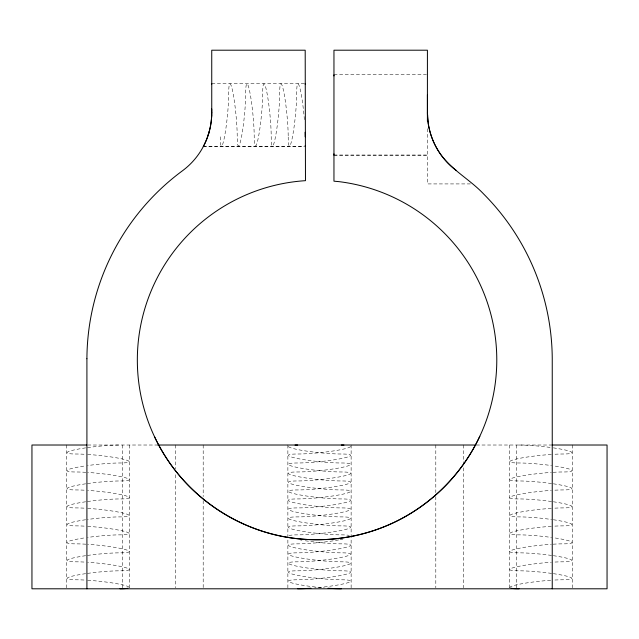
<?xml version="1.0" encoding="UTF-8"?>
<svg xmlns="http://www.w3.org/2000/svg" width="639" height="639" viewBox="0 0 639 639"><rect width="100%" height="100%" fill="white"/><g stroke="black" fill="none" stroke-linecap="round" stroke-linejoin="round"><path stroke-width="0.48" stroke-dasharray="3.19 2.4" d="M333.957 74.723L426.413 74.643M211.749 83.334L304.204 83.27M203.314 146.475L304.212 146.475M203.282 146.539L304.212 146.539M333.957 155.085L427.411 155.085M333.957 155.165L427.411 155.165M470.416 183.92L427.411 183.92L427.411 128.287M87.735 445.016L157.785 445.016M476.374 445.016L551.241 445.016M572.552 445.016L572.552 587.8M516.32 445.016L516.32 587.8M509.291 445.016L509.291 587.8M463.243 445.016L463.243 462.868M463.243 467.82L463.243 587.8M435.806 445.016L435.806 492.613M435.806 496.575L435.806 587.8M351.13 445.016L351.13 587.8M287.869 445.016L287.869 587.8M203.194 445.016L203.194 496.575M203.194 500.545L203.194 587.8M175.757 445.016L175.757 468.818M175.757 474.761L175.757 587.8M129.709 445.016L129.709 587.8M122.68 445.016L122.68 587.8M66.448 445.016L66.448 587.8M350.539 446.453A31.279 3.171 -5.9 0 1 331.082 451.294A31.279 3.171 -5.9 0 1 297.614 454.009A31.279 3.171 5.9 0 0 297.447 458.506A31.279 3.171 5.9 0 0 341.386 462.987A31.279 3.171 -5.9 0 1 341.553 467.492A31.279 3.171 -5.9 0 1 297.614 471.973A31.279 3.171 5.9 0 0 297.447 476.478A31.279 3.171 5.9 0 0 341.386 480.959A31.279 3.171 -5.9 0 1 341.553 485.456A31.279 3.171 -5.9 0 1 297.614 489.945A31.279 3.171 5.9 0 0 297.447 494.442A31.279 3.171 5.9 0 0 341.386 498.931A31.279 3.171 -5.9 0 1 341.553 503.428A31.279 3.171 -5.9 0 1 297.614 507.917A31.279 3.171 5.9 0 0 297.447 512.414A31.279 3.171 5.9 0 0 341.386 516.903A31.279 3.171 -5.9 0 1 341.553 521.4A31.279 3.171 -5.9 0 1 297.614 525.881A31.279 3.171 5.9 0 0 297.447 530.386A31.279 3.171 5.9 0 0 341.386 534.867A31.279 3.171 -5.9 0 1 349.277 535.442M342.887 539.084A31.279 3.171 -5.9 0 1 340.132 539.651M338.638 539.931A31.279 3.171 -5.9 0 1 297.614 543.853A31.279 3.171 5.9 0 0 297.447 548.35A31.279 3.171 5.9 0 0 341.386 552.839A31.279 3.171 -5.9 0 1 341.553 557.336A31.279 3.171 -5.9 0 1 297.614 561.825A31.279 3.171 5.9 0 0 297.447 566.322A31.279 3.171 5.9 0 0 341.386 570.811A31.279 3.171 -5.9 0 1 341.553 575.308A31.279 3.171 -5.9 0 1 297.614 579.797A31.279 3.171 5.9 0 0 291.783 582.912A31.279 3.171 5.9 0 0 324.245 587.92M85.642 501.775A31.279 3.171 -5.9 0 0 76.193 507.917A31.279 3.171 5.9 0 1 85.858 508.245M87.455 501.519A31.279 3.171 -5.9 0 1 119.964 498.947A31.279 3.171 5.9 0 0 124.365 495.417A31.279 3.171 5.9 0 0 87.671 490.385M85.642 483.811A31.279 3.171 -5.9 0 0 76.193 489.945A31.279 3.171 5.9 0 1 85.858 490.273M87.455 483.547A31.279 3.171 -5.9 0 1 119.964 480.975A31.279 3.171 5.9 0 0 124.365 477.453A31.279 3.171 5.9 0 0 87.671 472.421M85.642 447.867A31.279 3.171 -5.9 0 0 76.193 454.009A31.279 3.171 5.9 0 1 85.858 454.337M87.455 447.612A31.279 3.171 -5.9 0 1 119.964 445.032M85.858 472.309A31.279 3.171 5.9 0 0 76.193 471.989A31.279 3.171 -5.9 0 1 85.642 465.839M87.671 454.449A31.279 3.171 5.9 0 1 124.365 459.481A31.279 3.171 5.9 0 1 119.964 462.987A31.279 3.171 -5.9 0 0 87.455 465.583M87.671 508.356A31.279 3.171 5.9 0 1 124.365 513.389A31.279 3.171 5.9 0 1 119.964 516.903A31.279 3.171 -5.9 0 0 87.455 519.491M85.642 519.747A31.279 3.171 -5.9 0 0 76.193 525.881A31.279 3.171 5.9 0 1 85.858 526.216M85.642 573.654A31.279 3.171 -5.9 0 0 76.193 579.797A31.279 3.171 5.9 0 1 85.858 580.124M87.455 573.399A31.279 3.171 -5.9 0 1 119.964 570.819A31.279 3.171 5.9 0 0 124.365 567.296A31.279 3.171 5.9 0 0 87.671 562.264M85.642 555.682A31.279 3.171 -5.9 0 0 76.193 561.825A31.279 3.171 5.9 0 1 85.858 562.152M87.455 555.427A31.279 3.171 -5.9 0 1 119.964 552.855A31.279 3.171 5.9 0 0 124.365 549.324A31.279 3.171 5.9 0 0 87.671 544.3M85.858 544.188A31.279 3.171 5.9 0 0 76.193 543.869A31.279 3.171 -5.9 0 1 85.642 537.719M87.671 526.328A31.279 3.171 5.9 0 1 124.365 531.36A31.279 3.171 5.9 0 1 119.964 534.867A31.279 3.171 -5.9 0 0 87.455 537.455M87.671 580.236A31.279 3.171 5.9 0 1 128.727 587.92M288.461 446.453A31.279 3.171 5.9 0 0 307.918 451.294A31.279 3.171 5.9 0 0 341.386 454.009A31.279 3.171 -5.9 0 1 341.553 458.506A31.279 3.171 -5.9 0 1 297.614 462.987A31.279 3.171 5.9 0 0 297.447 467.492A31.279 3.171 5.9 0 0 341.386 471.973A31.279 3.171 -5.9 0 1 341.553 476.478A31.279 3.171 -5.9 0 1 297.614 480.959A31.279 3.171 5.9 0 0 297.447 485.456A31.279 3.171 5.9 0 0 341.386 489.945A31.279 3.171 -5.9 0 1 341.553 494.442A31.279 3.171 -5.9 0 1 297.614 498.931A31.279 3.171 5.9 0 0 297.447 503.428A31.279 3.171 5.9 0 0 341.386 507.917A31.279 3.171 -5.9 0 1 341.553 512.414A31.279 3.171 -5.9 0 1 297.614 516.903A31.279 3.171 5.9 0 0 297.447 521.4A31.279 3.171 5.9 0 0 341.386 525.881A31.279 3.171 -5.9 0 1 341.553 530.386A31.279 3.171 -5.9 0 1 297.614 534.867A31.279 3.171 5.9 0 0 288.596 535.913M305.298 540.754A31.279 3.171 5.9 0 0 341.386 543.853A31.279 3.171 -5.9 0 1 341.553 548.35A31.279 3.171 -5.9 0 1 297.614 552.839A31.279 3.171 5.9 0 0 297.447 557.336A31.279 3.171 5.9 0 0 341.386 561.825A31.279 3.171 -5.9 0 1 341.553 566.322A31.279 3.171 -5.9 0 1 297.614 570.811A31.279 3.171 5.9 0 0 297.447 575.308A31.279 3.171 5.9 0 0 341.386 579.797A31.279 3.171 -5.9 0 1 347.217 582.912A31.279 3.171 -5.9 0 1 314.755 587.92M301.943 540.211A31.279 3.171 5.9 0 1 300.362 539.931M553.358 501.775A31.279 3.171 5.9 0 1 562.807 507.909A31.279 3.171 -5.9 0 0 553.142 508.245M551.545 501.511A31.279 3.171 5.9 0 0 519.036 498.939A31.279 3.171 -5.9 0 1 514.635 495.417A31.279 3.171 -5.9 0 1 551.329 490.385M553.358 483.803A31.279 3.171 5.9 0 1 562.807 489.937A31.279 3.171 -5.9 0 0 553.142 490.273M551.545 483.547A31.279 3.171 5.9 0 0 519.036 480.967A31.279 3.171 -5.9 0 1 514.635 477.445A31.279 3.171 -5.9 0 1 551.329 472.413M553.358 447.859A31.279 3.171 5.9 0 1 562.807 454.002A31.279 3.171 -5.9 0 0 553.142 454.329M519.036 445.024A31.279 3.171 5.9 0 1 551.545 447.604M553.142 472.301A31.279 3.171 -5.9 0 1 562.807 471.981A31.279 3.171 5.9 0 0 553.358 465.831M551.329 454.441A31.279 3.171 -5.9 0 0 514.635 459.473A31.279 3.171 -5.9 0 0 519.036 462.987A31.279 3.171 5.9 0 1 551.545 465.575M551.329 508.356A31.279 3.171 -5.9 0 0 514.635 513.389A31.279 3.171 -5.9 0 0 519.036 516.895A31.279 3.171 5.9 0 1 551.545 519.483M553.358 519.747A31.279 3.171 5.9 0 1 562.807 525.881A31.279 3.171 -5.9 0 0 553.142 526.209M553.358 573.654A31.279 3.171 5.9 0 1 562.807 579.789A31.279 3.171 -5.9 0 0 553.142 580.124M551.545 573.399A31.279 3.171 5.9 0 0 519.036 570.819A31.279 3.171 -5.9 0 1 514.635 567.296A31.279 3.171 -5.9 0 1 551.329 562.264M553.358 555.682A31.279 3.171 5.9 0 1 562.807 561.825A31.279 3.171 -5.9 0 0 553.142 562.152M551.545 555.427A31.279 3.171 5.9 0 0 519.036 552.847A31.279 3.171 -5.9 0 1 514.635 549.324A31.279 3.171 -5.9 0 1 551.329 544.292M553.142 544.18A31.279 3.171 -5.9 0 1 562.807 543.861A31.279 3.171 5.9 0 0 553.358 537.711M551.329 526.32A31.279 3.171 -5.9 0 0 514.635 531.352A31.279 3.171 -5.9 0 0 519.036 534.867A31.279 3.171 5.9 0 1 551.545 537.455M510.273 587.92A31.279 3.171 -5.9 0 1 551.329 580.236M220.231 136.802A31.255 3.003 -84.5 0 0 224.481 136.97A31.255 3.003 -84.5 0 0 228.722 93.006A31.255 3.003 84.5 0 1 232.971 92.847A31.255 3.003 84.5 0 1 237.221 136.802A31.255 3.003 -84.5 0 0 241.47 136.97A31.255 3.003 -84.5 0 0 245.711 93.006A31.255 3.003 84.5 0 1 249.969 92.847A31.255 3.003 84.5 0 1 254.21 136.802A31.255 3.003 -84.5 0 0 258.468 136.97A31.255 3.003 -84.5 0 0 262.709 93.006A31.255 3.003 84.5 0 1 266.958 92.847A31.255 3.003 84.5 0 1 271.208 136.802A31.255 3.003 -84.5 0 0 275.457 136.97A31.255 3.003 -84.5 0 0 279.698 93.006A31.255 3.003 84.5 0 1 283.956 92.847A31.255 3.003 84.5 0 1 288.197 136.802M304.38 119.653A31.255 3.003 84.5 0 0 299.643 87.168A31.255 3.003 84.5 0 0 296.704 93.006A31.255 3.003 -84.5 0 1 292.454 136.97A31.255 3.003 -84.5 0 1 288.205 136.802"/><path stroke-width="0.96" d="M211.749 84.268L211.749 83.525M305.202 146.539L305.202 145.54M305.202 84.268L305.202 83.525M333.957 155.165L333.957 153.895M333.957 75.913L333.957 74.963M427.411 94.732L427.411 112.712C427.451 127.64 432.172 142.497 440.846 154.662C452.468 170.581 470.464 179.934 483.835 194.192A235.184 235.184 0 0 1 552.248 358.751L552.24 588.799M211.741 112.919L211.749 108.981M427.499 119.413L427.579 114.916M427.411 121.21L427.411 50.201L333.957 50.201L333.957 181.18L339.293 181.676A179.719 179.719 0 0 1 466.925 459.217A179.719 179.719 0 0 1 161.571 450.144A179.719 179.719 0 0 1 305.474 180.669L305.194 50.201L211.741 50.201L211.749 112.76C211.669 124.477 208.849 136.203 203.282 146.539M211.461 118.87L211.661 114.908M208.186 135.069L209.105 131.858M479.817 436.261C459.313 480.28 420.286 515.146 374.182 530.418C352.736 537.559 329.972 540.674 307.391 539.476C242.7 536.568 181.772 495.56 154.574 436.812M86.832 445.016L31.95 445.016L31.95 588.799L607.05 588.799L607.05 445.016L551.944 445.016M157.865 445.016L475.807 445.016M427.411 112.712L428.274 123.854A72.215 72.215 0 0 0 456.446 170.589M86.912 358.751L86.912 588.799M211.749 112.76A72.215 72.215 0 0 1 182.706 170.597A235.088 235.088 0 0 0 86.912 358.751M341.386 445.032A31.279 3.171 -5.9 0 1 343.966 445.071M341.386 588.775A31.279 3.171 5.9 0 1 328.055 588.223M127.864 588.223A31.279 3.171 5.9 0 1 119.964 588.775M295.034 445.071A31.279 3.171 5.9 0 1 297.614 445.032M310.945 588.223A31.279 3.171 -5.9 0 1 297.614 588.775M519.036 588.775A31.279 3.171 -5.9 0 1 511.136 588.223M305.115 132.273A31.255 3.003 84.5 0 1 305.194 136.802"/></g></svg>
